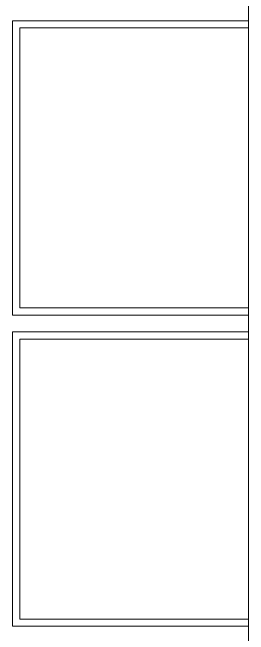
# Model space of a CAD drawing. Header units: inches. Extents: x -10117506 to -5032697, y -6529230 to -3253155.
# Drawn here: x -5060844.7 to -5060836.74, y -3256576.59 to -3256555.64 of the extents above; entities that cross this region are included whole.
import ezdxf

# ---------------------------------------------------------------- set-up
doc = ezdxf.new("R2010")
doc.units = ezdxf.units.IN
doc.header["$LTSCALE"] = 2
doc.header["$MEASUREMENT"] = 0
doc.layers.add('window', color=4, linetype='CONTINUOUS', lineweight=13)

msp = doc.modelspace()

# ---------------------------------------------------------------- linework, layer by layer
at = {"layer": 'window'}
for p, q in [((-5060836.742, -3256595.24), (-5060836.742, -3256524.73)), ((-5060844.698, -3256565.834), (-5060844.698, -3256555.916)), ((-5060844.698, -3256555.916), (-5060836.742, -3256555.916)), ((-5060844.446, -3256556.16), (-5060844.446, -3256565.589)), ((-5060844.446, -3256556.16), (-5060836.742, -3256556.16)), ((-5060844.446, -3256565.589), (-5060836.742, -3256565.589)), ((-5060836.742, -3256565.834), (-5060844.698, -3256565.834)), ((-5060844.698, -3256576.311), (-5060844.698, -3256566.392)), ((-5060844.698, -3256566.392), (-5060836.742, -3256566.392)), ((-5060844.446, -3256566.637), (-5060844.446, -3256576.066)), ((-5060844.446, -3256566.637), (-5060836.742, -3256566.637)), ((-5060844.446, -3256576.066), (-5060836.742, -3256576.066)), ((-5060836.742, -3256576.311), (-5060844.698, -3256576.311))]:
    msp.add_line(p, q, dxfattribs=at)

doc.saveas('drawing.dxf')
